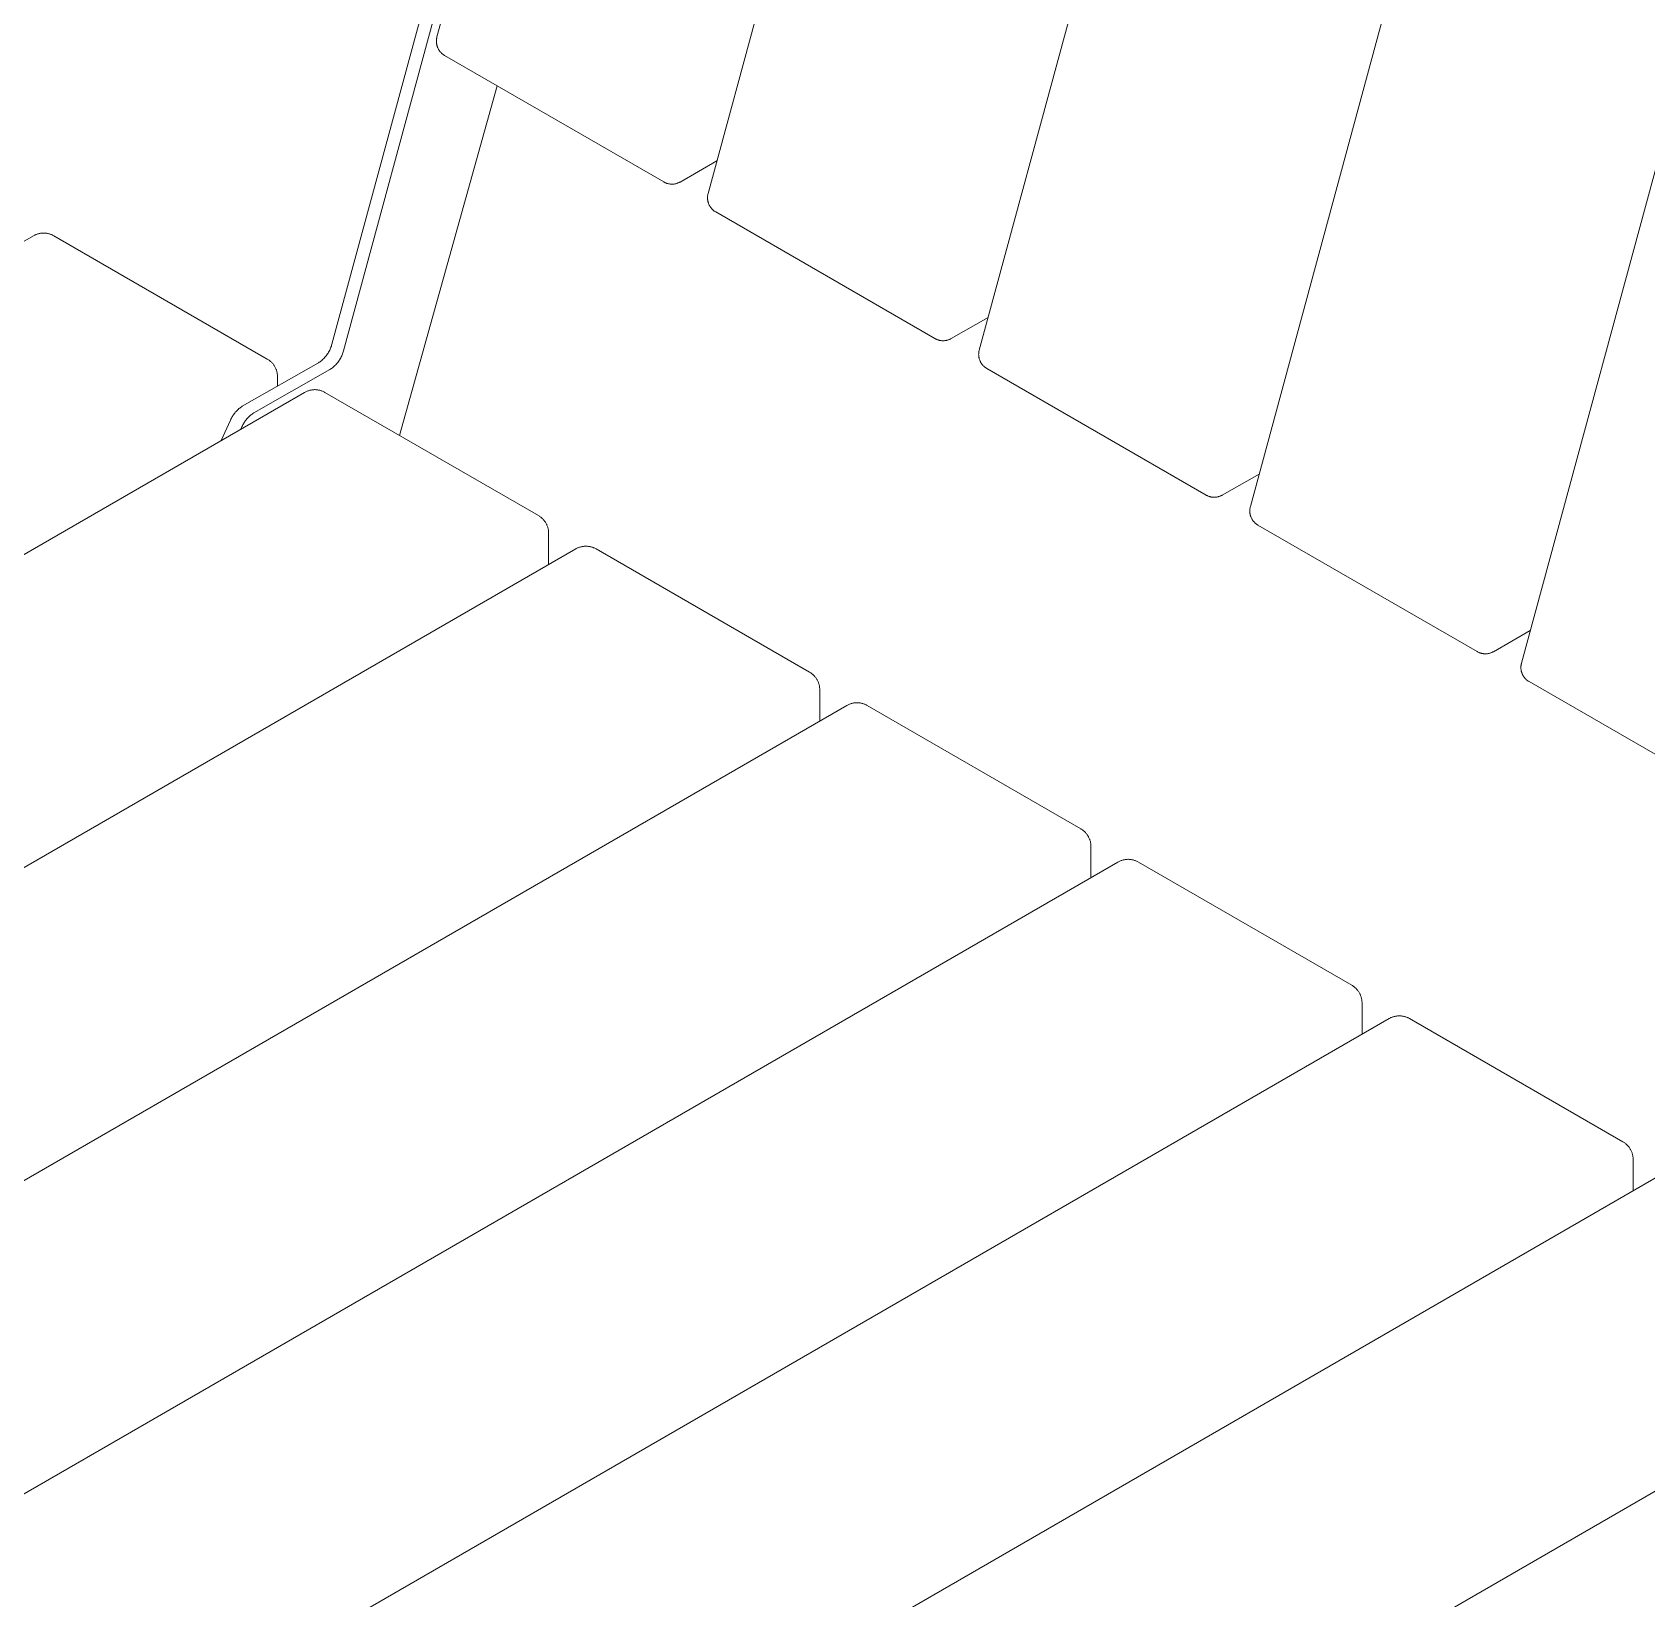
# Model space of a CAD drawing. Header units: inches. Extents: x -6 to 165, y -5 to 126.
# Drawn here: x 137.79 to 147.87, y 53.04 to 62.82 of the extents above; entities that cross this region are included whole.
import ezdxf

# ---------------------------------------------------------------- set-up
doc = ezdxf.new("R2010")
doc.units = ezdxf.units.IN
doc.layers.add('ZANO_R', color=7, linetype='Continuous', lineweight=0)

msp = doc.modelspace()

# ---------------------------------------------------------------- linework, layer by layer
at = {"layer": 'ZANO_R'}
for p, q in [((140.31354, 62.79106), (142.14187, 69.53085)), ((139.65767, 60.87248), (141.83365, 68.88595)), ((139.72974, 60.83087), (141.90571, 68.84435)), ((142.00699, 61.81334), (143.83531, 68.55314)), ((143.70043, 60.83563), (145.52875, 67.57543)), ((145.39388, 59.85792), (147.2222, 66.59772)), ((147.08732, 58.88021), (148.91564, 65.62001)), ((140.31, 62.76322), (140.31002, 62.76674)), ((140.3101, 62.7597), (140.31, 62.76322)), ((140.31002, 62.76674), (140.31016, 62.77025)), ((140.31032, 62.75619), (140.3101, 62.7597)), ((140.31016, 62.77025), (140.31042, 62.77376)), ((140.31066, 62.75269), (140.31032, 62.75619)), ((140.31042, 62.77376), (140.31081, 62.77726)), ((140.31113, 62.7492), (140.31066, 62.75269)), ((140.31081, 62.77726), (140.31131, 62.78074)), ((140.31171, 62.74573), (140.31113, 62.7492)), ((140.31131, 62.78074), (140.31194, 62.7842)), ((140.31241, 62.74228), (140.31171, 62.74573)), ((140.31194, 62.7842), (140.31268, 62.78764)), ((140.31323, 62.73886), (140.31241, 62.74228)), ((140.31268, 62.78764), (140.31354, 62.79106)), ((140.31417, 62.73547), (140.31323, 62.73886)), ((140.31523, 62.73211), (140.31417, 62.73547)), ((140.3164, 62.7288), (140.31523, 62.73211)), ((140.31769, 62.72552), (140.3164, 62.7288)), ((140.31908, 62.72229), (140.31769, 62.72552)), ((140.32059, 62.71911), (140.31908, 62.72229)), ((140.32221, 62.71599), (140.32059, 62.71911)), ((140.32393, 62.71292), (140.32221, 62.71599)), ((140.32576, 62.70991), (140.32393, 62.71292)), ((140.32769, 62.70697), (140.32576, 62.70991)), ((140.32972, 62.7041), (140.32769, 62.70697)), ((140.33185, 62.7013), (140.32972, 62.7041)), ((140.33408, 62.69857), (140.33185, 62.7013)), ((140.3364, 62.69593), (140.33408, 62.69857)), ((140.33881, 62.69336), (140.3364, 62.69593)), ((140.3413, 62.69088), (140.33881, 62.69336)), ((140.34388, 62.68849), (140.3413, 62.69088)), ((140.34654, 62.68618), (140.34388, 62.68849)), ((140.34928, 62.68397), (140.34654, 62.68618)), ((140.35209, 62.68186), (140.34928, 62.68397)), ((140.35498, 62.67984), (140.35209, 62.68186)), ((140.35793, 62.67793), (140.35498, 62.67984)), ((140.36094, 62.67612), (140.35793, 62.67793)), ((141.73011, 61.88563), (140.36094, 62.67612)), ((140.68992, 62.48618), (140.07908, 60.30314)), ((142.06217, 62.01676), (141.83152, 61.88534)), ((141.73321, 61.88391), (141.73011, 61.88563)), ((141.73636, 61.88231), (141.73321, 61.88391)), ((141.73956, 61.88081), (141.73636, 61.88231)), ((141.74282, 61.87942), (141.73956, 61.88081)), ((141.74612, 61.87815), (141.74282, 61.87942)), ((141.74946, 61.877), (141.74612, 61.87815)), ((141.75285, 61.87596), (141.74946, 61.877)), ((141.75626, 61.87504), (141.75285, 61.87596)), ((141.75971, 61.87424), (141.75626, 61.87504)), ((141.76318, 61.87356), (141.75971, 61.87424)), ((141.76667, 61.873), (141.76318, 61.87356)), ((141.77018, 61.87256), (141.76667, 61.873)), ((141.77371, 61.87224), (141.77018, 61.87256)), ((141.77724, 61.87205), (141.77371, 61.87224)), ((141.78078, 61.87197), (141.77724, 61.87205)), ((141.78431, 61.87203), (141.78078, 61.87197)), ((141.78785, 61.8722), (141.78431, 61.87203)), ((141.79137, 61.8725), (141.78785, 61.8722)), ((141.79489, 61.87292), (141.79137, 61.8725)), ((141.79838, 61.87346), (141.79489, 61.87292)), ((141.80186, 61.87412), (141.79838, 61.87346)), ((141.80531, 61.8749), (141.80186, 61.87412)), ((141.80873, 61.8758), (141.80531, 61.8749)), ((141.81212, 61.87682), (141.80873, 61.8758)), ((141.81547, 61.87796), (141.81212, 61.87682)), ((141.81878, 61.87921), (141.81547, 61.87796)), ((141.82204, 61.88057), (141.81878, 61.87921)), ((141.82525, 61.88205), (141.82204, 61.88057)), ((141.82841, 61.88364), (141.82525, 61.88205)), ((141.83152, 61.88534), (141.82841, 61.88364)), ((142.00613, 61.80993), (142.00699, 61.81334)), ((142.00344, 61.78551), (142.00346, 61.78903)), ((142.00354, 61.78199), (142.00344, 61.78551)), ((142.00346, 61.78903), (142.0036, 61.79254)), ((142.00376, 61.77848), (142.00354, 61.78199)), ((142.0036, 61.79254), (142.00387, 61.79605)), ((142.00411, 61.77498), (142.00376, 61.77848)), ((142.00387, 61.79605), (142.00425, 61.79955)), ((142.00457, 61.77149), (142.00411, 61.77498)), ((142.00425, 61.79955), (142.00476, 61.80303)), ((142.00515, 61.76802), (142.00457, 61.77149)), ((142.00476, 61.80303), (142.00538, 61.80649)), ((142.00586, 61.76457), (142.00515, 61.76802)), ((142.00538, 61.80649), (142.00613, 61.80993)), ((142.00668, 61.76115), (142.00586, 61.76457)), ((142.00762, 61.75776), (142.00668, 61.76115)), ((142.00867, 61.7544), (142.00762, 61.75776)), ((142.00985, 61.75109), (142.00867, 61.7544)), ((142.01113, 61.74781), (142.00985, 61.75109)), ((142.01253, 61.74458), (142.01113, 61.74781)), ((142.01404, 61.7414), (142.01253, 61.74458)), ((142.01565, 61.73828), (142.01404, 61.7414)), ((142.01738, 61.73521), (142.01565, 61.73828)), ((142.01921, 61.7322), (142.01738, 61.73521)), ((142.02114, 61.72926), (142.01921, 61.7322)), ((142.02317, 61.72639), (142.02114, 61.72926)), ((142.0253, 61.72359), (142.02317, 61.72639)), ((142.02752, 61.72086), (142.0253, 61.72359)), ((142.02984, 61.71822), (142.02752, 61.72086)), ((142.03225, 61.71565), (142.02984, 61.71822)), ((142.03474, 61.71317), (142.03225, 61.71565)), ((142.03732, 61.71078), (142.03474, 61.71317)), ((142.03998, 61.70847), (142.03732, 61.71078)), ((142.04272, 61.70626), (142.03998, 61.70847)), ((142.04554, 61.70415), (142.04272, 61.70626)), ((142.04842, 61.70213), (142.04554, 61.70415)), ((142.05137, 61.70022), (142.04842, 61.70213)), ((142.05439, 61.69841), (142.05137, 61.70022)), ((143.42356, 60.90792), (142.05439, 61.69841)), ((129.86659, 56.97275), (137.79334, 61.54927)), ((137.79334, 61.54927), (137.79711, 61.55136)), ((137.79711, 61.55136), (137.80094, 61.55332)), ((137.80094, 61.55332), (137.80483, 61.55515)), ((137.80483, 61.55515), (137.80879, 61.55684)), ((137.80879, 61.55684), (137.8128, 61.55841)), ((137.8128, 61.55841), (137.81686, 61.55983)), ((137.81686, 61.55983), (137.82096, 61.56112)), ((137.82096, 61.56112), (137.82511, 61.56227)), ((137.82511, 61.56227), (137.82929, 61.56328)), ((137.82929, 61.56328), (137.83351, 61.56414)), ((137.83351, 61.56414), (137.83775, 61.56487)), ((137.83775, 61.56487), (137.84201, 61.56545)), ((137.84201, 61.56545), (137.84629, 61.56588)), ((137.84629, 61.56588), (137.85059, 61.56617)), ((137.85059, 61.56617), (137.85489, 61.56632)), ((137.85489, 61.56632), (137.85919, 61.56632)), ((137.85919, 61.56632), (137.86349, 61.56617)), ((137.86349, 61.56617), (137.86778, 61.56588)), ((137.86778, 61.56588), (137.87206, 61.56545)), ((137.87206, 61.56545), (137.87633, 61.56487)), ((137.87633, 61.56487), (137.88057, 61.56414)), ((137.88057, 61.56414), (137.88478, 61.56328)), ((137.88478, 61.56328), (137.88897, 61.56227)), ((137.88897, 61.56227), (137.89312, 61.56112)), ((137.89312, 61.56112), (137.89722, 61.55983)), ((137.89722, 61.55983), (137.90128, 61.55841)), ((137.90128, 61.55841), (137.90529, 61.55684)), ((137.90529, 61.55684), (137.90924, 61.55515)), ((137.90924, 61.55515), (137.91314, 61.55332)), ((137.91314, 61.55332), (137.91697, 61.55136)), ((137.91697, 61.55136), (137.92073, 61.54927)), ((137.92073, 61.54927), (139.25387, 60.77958)), ((143.75561, 61.03905), (143.52496, 60.90763)), ((143.42665, 60.9062), (143.42356, 60.90792)), ((143.4298, 60.90459), (143.42665, 60.9062)), ((143.43301, 60.9031), (143.4298, 60.90459)), ((143.5187, 60.90434), (143.51548, 60.90286)), ((143.52186, 60.90593), (143.5187, 60.90434)), ((143.52496, 60.90763), (143.52186, 60.90593)), ((139.622, 60.80077), (139.62605, 60.80614)), ((139.62605, 60.80614), (139.62991, 60.81163)), ((139.62991, 60.81163), (139.63358, 60.81726)), ((139.63358, 60.81726), (139.63707, 60.823)), ((139.63707, 60.823), (139.64036, 60.82886)), ((139.64036, 60.82886), (139.64345, 60.83483)), ((139.64345, 60.83483), (139.64634, 60.84089)), ((139.64634, 60.84089), (139.64903, 60.84705)), ((139.64903, 60.84705), (139.65151, 60.85329)), ((139.65151, 60.85329), (139.65378, 60.85962)), ((139.65378, 60.85962), (139.65583, 60.86602)), ((139.65583, 60.86602), (139.65767, 60.87248)), ((139.7184, 60.79929), (139.72109, 60.80544)), ((139.72109, 60.80544), (139.72357, 60.81169)), ((139.72357, 60.81169), (139.72584, 60.81801)), ((139.72584, 60.81801), (139.72789, 60.82441)), ((139.72789, 60.82441), (139.72974, 60.83087)), ((143.43626, 60.90171), (143.43301, 60.9031)), ((143.43956, 60.90044), (143.43626, 60.90171)), ((143.44291, 60.89929), (143.43956, 60.90044)), ((143.44629, 60.89825), (143.44291, 60.89929)), ((143.44971, 60.89733), (143.44629, 60.89825)), ((143.45315, 60.89653), (143.44971, 60.89733)), ((143.45662, 60.89585), (143.45315, 60.89653)), ((143.46012, 60.89529), (143.45662, 60.89585)), ((143.46363, 60.89485), (143.46012, 60.89529)), ((143.46715, 60.89453), (143.46363, 60.89485)), ((143.47068, 60.89434), (143.46715, 60.89453)), ((143.47422, 60.89426), (143.47068, 60.89434)), ((143.47776, 60.89432), (143.47422, 60.89426)), ((143.48129, 60.89449), (143.47776, 60.89432)), ((143.48482, 60.89479), (143.48129, 60.89449)), ((143.48833, 60.89521), (143.48482, 60.89479)), ((143.49183, 60.89575), (143.48833, 60.89521)), ((143.4953, 60.89641), (143.49183, 60.89575)), ((143.49875, 60.89719), (143.4953, 60.89641)), ((143.50217, 60.89809), (143.49875, 60.89719)), ((143.50556, 60.89911), (143.50217, 60.89809)), ((143.50891, 60.90025), (143.50556, 60.89911)), ((143.51222, 60.9015), (143.50891, 60.90025)), ((143.51548, 60.90286), (143.51222, 60.9015)), ((143.69688, 60.8078), (143.6969, 60.81132)), ((143.69698, 60.80428), (143.69688, 60.8078)), ((143.6969, 60.81132), (143.69705, 60.81483)), ((143.69721, 60.80077), (143.69698, 60.80428)), ((143.69705, 60.81483), (143.69731, 60.81834)), ((143.69731, 60.81834), (143.69769, 60.82184)), ((143.69769, 60.82184), (143.6982, 60.82532)), ((143.6982, 60.82532), (143.69883, 60.82878)), ((143.69883, 60.82878), (143.69957, 60.83222)), ((143.69957, 60.83222), (143.70043, 60.83563)), ((139.09753, 60.48491), (139.57265, 60.75563)), ((139.16959, 60.44331), (139.64472, 60.71403)), ((139.25387, 60.77958), (139.25756, 60.77737)), ((139.25756, 60.77737), (139.26117, 60.77503)), ((139.26117, 60.77503), (139.2647, 60.77257)), ((139.2647, 60.77257), (139.26815, 60.77)), ((139.26815, 60.77), (139.27151, 60.76731)), ((139.27151, 60.76731), (139.27477, 60.7645)), ((139.27477, 60.7645), (139.27794, 60.76159)), ((139.27794, 60.76159), (139.28101, 60.75857)), ((139.28101, 60.75857), (139.28397, 60.75546)), ((139.28397, 60.75546), (139.28683, 60.75224)), ((139.28683, 60.75224), (139.28958, 60.74893)), ((139.28958, 60.74893), (139.29221, 60.74552)), ((139.29221, 60.74552), (139.29473, 60.74203)), ((139.29473, 60.74203), (139.29713, 60.73846)), ((139.29713, 60.73846), (139.2994, 60.73481)), ((139.2994, 60.73481), (139.30156, 60.73108)), ((139.30156, 60.73108), (139.30358, 60.72729)), ((139.30358, 60.72729), (139.30548, 60.72342)), ((139.30548, 60.72342), (139.30724, 60.7195)), ((139.30724, 60.7195), (139.30887, 60.71551)), ((139.30887, 60.71551), (139.31036, 60.71148)), ((139.31036, 60.71148), (139.31172, 60.7074)), ((139.31172, 60.7074), (139.31294, 60.70327)), ((139.31294, 60.70327), (139.31402, 60.6991)), ((139.57265, 60.75563), (139.57824, 60.75937)), ((139.57824, 60.75937), (139.58369, 60.7633)), ((139.58369, 60.7633), (139.58901, 60.7674)), ((139.58901, 60.7674), (139.59419, 60.77168)), ((139.59419, 60.77168), (139.59922, 60.77613)), ((139.59922, 60.77613), (139.6041, 60.78075)), ((139.6041, 60.78075), (139.60883, 60.78553)), ((139.60883, 60.78553), (139.61339, 60.79046)), ((139.61339, 60.79046), (139.61778, 60.79554)), ((139.61778, 60.79554), (139.622, 60.80077)), ((139.64472, 60.71403), (139.6503, 60.71777)), ((139.6503, 60.71777), (139.65575, 60.72169)), ((139.65575, 60.72169), (139.66107, 60.7258)), ((139.66107, 60.7258), (139.66625, 60.73008)), ((139.66625, 60.73008), (139.67128, 60.73453)), ((139.67128, 60.73453), (139.67617, 60.73914)), ((139.67617, 60.73914), (139.68089, 60.74392)), ((139.68089, 60.74392), (139.68545, 60.74886)), ((139.68545, 60.74886), (139.68984, 60.75394)), ((139.68984, 60.75394), (139.69406, 60.75917)), ((139.69406, 60.75917), (139.69811, 60.76453)), ((139.69811, 60.76453), (139.70197, 60.77003)), ((139.70197, 60.77003), (139.70564, 60.77565)), ((139.70564, 60.77565), (139.70913, 60.7814)), ((139.70913, 60.7814), (139.71242, 60.78726)), ((139.71242, 60.78726), (139.71551, 60.79322)), ((139.71551, 60.79322), (139.7184, 60.79929)), ((143.69755, 60.79727), (143.69721, 60.80077)), ((143.69801, 60.79378), (143.69755, 60.79727)), ((143.6986, 60.79031), (143.69801, 60.79378)), ((143.6993, 60.78686), (143.6986, 60.79031)), ((143.70012, 60.78344), (143.6993, 60.78686)), ((143.70106, 60.78005), (143.70012, 60.78344)), ((143.70212, 60.77669), (143.70106, 60.78005)), ((143.70329, 60.77338), (143.70212, 60.77669)), ((143.70457, 60.7701), (143.70329, 60.77338)), ((143.70597, 60.76687), (143.70457, 60.7701)), ((143.70748, 60.76369), (143.70597, 60.76687)), ((143.7091, 60.76057), (143.70748, 60.76369)), ((143.71082, 60.7575), (143.7091, 60.76057)), ((143.71265, 60.75449), (143.71082, 60.7575)), ((143.71458, 60.75155), (143.71265, 60.75449)), ((143.71661, 60.74868), (143.71458, 60.75155)), ((143.71874, 60.74588), (143.71661, 60.74868)), ((143.72097, 60.74315), (143.71874, 60.74588)), ((143.72329, 60.7405), (143.72097, 60.74315)), ((143.72569, 60.73794), (143.72329, 60.7405)), ((143.72819, 60.73546), (143.72569, 60.73794)), ((143.73077, 60.73306), (143.72819, 60.73546)), ((143.73343, 60.73076), (143.73077, 60.73306)), ((143.73617, 60.72855), (143.73343, 60.73076)), ((143.73898, 60.72644), (143.73617, 60.72855)), ((143.74186, 60.72442), (143.73898, 60.72644)), ((143.74482, 60.72251), (143.74186, 60.72442)), ((143.74783, 60.7207), (143.74482, 60.72251)), ((145.117, 59.93021), (143.74783, 60.7207)), ((139.31402, 60.6991), (139.31496, 60.6949)), ((139.31496, 60.6949), (139.31575, 60.69068)), ((139.31575, 60.69068), (139.3164, 60.68642)), ((139.3164, 60.68642), (139.31691, 60.68215)), ((139.31691, 60.68215), (139.31727, 60.67786)), ((139.31727, 60.67786), (139.31749, 60.67356)), ((139.31749, 60.67356), (139.31756, 60.66926)), ((139.31756, 60.66926), (139.31756, 60.61029)), ((131.56003, 55.99504), (139.48679, 60.57156)), ((139.48679, 60.57156), (139.49055, 60.57365)), ((139.49055, 60.57365), (139.49438, 60.57561)), ((139.49438, 60.57561), (139.49828, 60.57744)), ((139.49828, 60.57744), (139.50223, 60.57913)), ((139.50223, 60.57913), (139.50624, 60.5807)), ((139.50624, 60.5807), (139.5103, 60.58212)), ((139.5103, 60.58212), (139.51441, 60.58341)), ((139.51441, 60.58341), (139.51855, 60.58456)), ((139.51855, 60.58456), (139.52274, 60.58557)), ((139.52274, 60.58557), (139.52695, 60.58643)), ((139.52695, 60.58643), (139.53119, 60.58716)), ((139.53119, 60.58716), (139.53546, 60.58774)), ((139.53546, 60.58774), (139.53974, 60.58817)), ((139.53974, 60.58817), (139.54403, 60.58846)), ((139.54403, 60.58846), (139.54833, 60.58861)), ((139.54833, 60.58861), (139.55263, 60.58861)), ((139.55263, 60.58861), (139.55693, 60.58846)), ((139.55693, 60.58846), (139.56123, 60.58817)), ((139.56123, 60.58817), (139.56551, 60.58774)), ((139.56551, 60.58774), (139.56977, 60.58716)), ((139.56977, 60.58716), (139.57401, 60.58643)), ((139.57401, 60.58643), (139.57823, 60.58557)), ((139.57823, 60.58557), (139.58241, 60.58456)), ((139.58241, 60.58456), (139.58656, 60.58341)), ((139.58656, 60.58341), (139.59066, 60.58212)), ((139.59066, 60.58212), (139.59472, 60.5807)), ((139.59472, 60.5807), (139.59873, 60.57913)), ((139.59873, 60.57913), (139.60269, 60.57744)), ((139.60269, 60.57744), (139.60658, 60.57561)), ((139.60658, 60.57561), (139.61041, 60.57365)), ((139.61041, 60.57365), (139.61418, 60.57156)), ((139.61418, 60.57156), (140.94731, 59.80187)), ((139.02371, 60.39885), (139.02636, 60.40467)), ((139.02636, 60.40467), (139.02919, 60.4104)), ((139.02919, 60.4104), (139.03222, 60.41603)), ((139.03222, 60.41603), (139.03543, 60.42156)), ((139.03543, 60.42156), (139.03882, 60.42698)), ((139.03882, 60.42698), (139.0424, 60.43228)), ((139.0424, 60.43228), (139.04614, 60.43746)), ((139.04614, 60.43746), (139.05006, 60.44252)), ((139.05006, 60.44252), (139.05414, 60.44744)), ((139.05414, 60.44744), (139.05838, 60.45222)), ((139.05838, 60.45222), (139.06278, 60.45686)), ((139.06278, 60.45686), (139.06733, 60.46135)), ((139.06733, 60.46135), (139.07203, 60.46569)), ((139.07203, 60.46569), (139.07687, 60.46987)), ((139.07687, 60.46987), (139.08185, 60.47389)), ((139.08185, 60.47389), (139.08695, 60.47774)), ((139.08695, 60.47774), (139.09218, 60.48141)), ((139.09218, 60.48141), (139.09753, 60.48491)), ((139.1182, 60.39586), (139.12212, 60.40091)), ((139.12212, 60.40091), (139.1262, 60.40583)), ((139.1262, 60.40583), (139.13044, 60.41062)), ((139.13044, 60.41062), (139.13484, 60.41526)), ((139.13484, 60.41526), (139.13939, 60.41975)), ((139.13939, 60.41975), (139.14409, 60.42409)), ((139.14409, 60.42409), (139.14893, 60.42827)), ((139.14893, 60.42827), (139.15391, 60.43228)), ((139.15391, 60.43228), (139.15901, 60.43613)), ((139.15901, 60.43613), (139.16424, 60.43981)), ((139.16424, 60.43981), (139.16959, 60.44331)), ((138.96501, 60.27031), (139.02371, 60.39885)), ((139.08868, 60.34171), (139.09577, 60.35724)), ((139.09577, 60.35724), (139.09842, 60.36306)), ((139.09842, 60.36306), (139.10125, 60.36879)), ((139.10125, 60.36879), (139.10428, 60.37443)), ((139.10428, 60.37443), (139.10749, 60.37995)), ((139.10749, 60.37995), (139.11089, 60.38537)), ((139.11089, 60.38537), (139.11446, 60.39068)), ((139.11446, 60.39068), (139.1182, 60.39586)), ((145.44906, 60.06134), (145.21841, 59.92992)), ((145.12009, 59.92849), (145.117, 59.93021)), ((145.12325, 59.92688), (145.12009, 59.92849)), ((145.12645, 59.92539), (145.12325, 59.92688)), ((145.12971, 59.924), (145.12645, 59.92539)), ((145.13301, 59.92273), (145.12971, 59.924)), ((145.13635, 59.92158), (145.13301, 59.92273)), ((145.13973, 59.92054), (145.13635, 59.92158)), ((145.14315, 59.91962), (145.13973, 59.92054)), ((145.1466, 59.91882), (145.14315, 59.91962)), ((145.15007, 59.91814), (145.1466, 59.91882)), ((145.15356, 59.91758), (145.15007, 59.91814)), ((145.15707, 59.91714), (145.15356, 59.91758)), ((145.1606, 59.91682), (145.15707, 59.91714)), ((145.16413, 59.91663), (145.1606, 59.91682)), ((145.16766, 59.91655), (145.16413, 59.91663)), ((145.1712, 59.91661), (145.16766, 59.91655)), ((145.17474, 59.91678), (145.1712, 59.91661)), ((145.17826, 59.91708), (145.17474, 59.91678)), ((145.18177, 59.9175), (145.17826, 59.91708)), ((145.18527, 59.91804), (145.18177, 59.9175)), ((145.18875, 59.9187), (145.18527, 59.91804)), ((145.1922, 59.91948), (145.18875, 59.9187)), ((145.19562, 59.92038), (145.1922, 59.91948)), ((145.19901, 59.9214), (145.19562, 59.92038)), ((145.20236, 59.92254), (145.19901, 59.9214)), ((145.20566, 59.92379), (145.20236, 59.92254)), ((145.20893, 59.92515), (145.20566, 59.92379)), ((145.21214, 59.92663), (145.20893, 59.92515)), ((145.2153, 59.92822), (145.21214, 59.92663)), ((145.21841, 59.92992), (145.2153, 59.92822)), ((140.94731, 59.80187), (140.951, 59.79966)), ((140.951, 59.79966), (140.95462, 59.79732)), ((140.95462, 59.79732), (140.95815, 59.79486)), ((140.95815, 59.79486), (140.96159, 59.79229)), ((145.39033, 59.83009), (145.39035, 59.83361)), ((145.39043, 59.82657), (145.39033, 59.83009)), ((145.39035, 59.83361), (145.39049, 59.83712)), ((145.39065, 59.82306), (145.39043, 59.82657)), ((145.39049, 59.83712), (145.39075, 59.84063)), ((145.39099, 59.81956), (145.39065, 59.82306)), ((145.39075, 59.84063), (145.39114, 59.84413)), ((145.39146, 59.81607), (145.39099, 59.81956)), ((145.39114, 59.84413), (145.39164, 59.84761)), ((145.39204, 59.8126), (145.39146, 59.81607)), ((145.39164, 59.84761), (145.39227, 59.85107)), ((145.39274, 59.80915), (145.39204, 59.8126)), ((145.39227, 59.85107), (145.39301, 59.85451)), ((145.39357, 59.80573), (145.39274, 59.80915)), ((145.39301, 59.85451), (145.39388, 59.85792)), ((145.39451, 59.80234), (145.39357, 59.80573)), ((145.39556, 59.79898), (145.39451, 59.80234)), ((145.39673, 59.79566), (145.39556, 59.79898)), ((145.39802, 59.79239), (145.39673, 59.79566)), ((140.96159, 59.79229), (140.96495, 59.78959)), ((140.96495, 59.78959), (140.96822, 59.78679)), ((140.96822, 59.78679), (140.97138, 59.78388)), ((140.97138, 59.78388), (140.97445, 59.78086)), ((140.97445, 59.78086), (140.97742, 59.77774)), ((140.97742, 59.77774), (140.98028, 59.77453)), ((140.98028, 59.77453), (140.98302, 59.77122)), ((140.98302, 59.77122), (140.98566, 59.76781)), ((140.98566, 59.76781), (140.98817, 59.76432)), ((140.98817, 59.76432), (140.99057, 59.76075)), ((140.99057, 59.76075), (140.99285, 59.7571)), ((140.99285, 59.7571), (140.995, 59.75337)), ((140.995, 59.75337), (140.99702, 59.74958)), ((140.99702, 59.74958), (140.99892, 59.74571)), ((140.99892, 59.74571), (141.00068, 59.74179)), ((141.00068, 59.74179), (141.00231, 59.7378)), ((141.00231, 59.7378), (141.00381, 59.73377)), ((141.00381, 59.73377), (141.00516, 59.72969)), ((141.00516, 59.72969), (141.00638, 59.72556)), ((141.00638, 59.72556), (141.00746, 59.72139)), ((141.00746, 59.72139), (141.0084, 59.71719)), ((141.0084, 59.71719), (141.00919, 59.71296)), ((141.00919, 59.71296), (141.00985, 59.70871)), ((141.00985, 59.70871), (141.01035, 59.70444)), ((141.01035, 59.70444), (141.01072, 59.70015)), ((141.01072, 59.70015), (141.01093, 59.69585)), ((141.01093, 59.69585), (141.01101, 59.69155)), ((145.39942, 59.78916), (145.39802, 59.79239)), ((145.40092, 59.78598), (145.39942, 59.78916)), ((145.40254, 59.78286), (145.40092, 59.78598)), ((145.40426, 59.77979), (145.40254, 59.78286)), ((145.40609, 59.77678), (145.40426, 59.77979)), ((145.40802, 59.77384), (145.40609, 59.77678)), ((145.41006, 59.77097), (145.40802, 59.77384)), ((145.41219, 59.76817), (145.41006, 59.77097)), ((145.41441, 59.76544), (145.41219, 59.76817)), ((145.41673, 59.76279), (145.41441, 59.76544)), ((145.41914, 59.76023), (145.41673, 59.76279)), ((145.42163, 59.75775), (145.41914, 59.76023)), ((145.42421, 59.75535), (145.42163, 59.75775)), ((145.42687, 59.75305), (145.42421, 59.75535)), ((145.42961, 59.75084), (145.42687, 59.75305)), ((145.43242, 59.74873), (145.42961, 59.75084)), ((145.43531, 59.74671), (145.43242, 59.74873)), ((145.43826, 59.7448), (145.43531, 59.74671)), ((145.44128, 59.74299), (145.43826, 59.7448)), ((146.81044, 58.9525), (145.44128, 59.74299)), ((133.25347, 55.01733), (141.18023, 59.59385)), ((141.01101, 59.69155), (141.01101, 59.49615)), ((141.18023, 59.59385), (141.18399, 59.59594)), ((141.18399, 59.59594), (141.18783, 59.5979)), ((141.18783, 59.5979), (141.19172, 59.59973)), ((141.19172, 59.59973), (141.19567, 59.60142)), ((141.19567, 59.60142), (141.19968, 59.60299)), ((141.19968, 59.60299), (141.20374, 59.60441)), ((141.20374, 59.60441), (141.20785, 59.6057)), ((141.20785, 59.6057), (141.212, 59.60685)), ((141.212, 59.60685), (141.21618, 59.60786)), ((141.21618, 59.60786), (141.22039, 59.60872)), ((141.22039, 59.60872), (141.22464, 59.60945)), ((141.22464, 59.60945), (141.2289, 59.61003)), ((141.2289, 59.61003), (141.23318, 59.61046)), ((141.23318, 59.61046), (141.23747, 59.61075)), ((141.23747, 59.61075), (141.24177, 59.6109)), ((141.24177, 59.6109), (141.24608, 59.6109)), ((141.24608, 59.6109), (141.25038, 59.61075)), ((141.25038, 59.61075), (141.25467, 59.61046)), ((141.25467, 59.61046), (141.25895, 59.61003)), ((141.25895, 59.61003), (141.26322, 59.60945)), ((141.26322, 59.60945), (141.26746, 59.60872)), ((141.26746, 59.60872), (141.27167, 59.60786)), ((141.27167, 59.60786), (141.27586, 59.60685)), ((141.27586, 59.60685), (141.28, 59.6057)), ((141.28, 59.6057), (141.28411, 59.60441)), ((141.28411, 59.60441), (141.28817, 59.60299)), ((141.28817, 59.60299), (141.29218, 59.60142)), ((141.29218, 59.60142), (141.29613, 59.59973)), ((141.29613, 59.59973), (141.30003, 59.5979)), ((141.30003, 59.5979), (141.30386, 59.59594)), ((141.30386, 59.59594), (141.30762, 59.59385)), ((141.30762, 59.59385), (142.64076, 58.82416)), ((147.1425, 59.08363), (146.91185, 58.95221)), ((146.81354, 58.95078), (146.81044, 58.9525)), ((146.81669, 58.94917), (146.81354, 58.95078)), ((146.8199, 58.94768), (146.81669, 58.94917)), ((146.82315, 58.94629), (146.8199, 58.94768)), ((146.82645, 58.94502), (146.82315, 58.94629)), ((146.8298, 58.94387), (146.82645, 58.94502)), ((146.83318, 58.94283), (146.8298, 58.94387)), ((146.83659, 58.94191), (146.83318, 58.94283)), ((146.84004, 58.94111), (146.83659, 58.94191)), ((146.84351, 58.94043), (146.84004, 58.94111)), ((146.847, 58.93986), (146.84351, 58.94043)), ((146.85052, 58.93943), (146.847, 58.93986)), ((146.85404, 58.93911), (146.85052, 58.93943)), ((146.85757, 58.93892), (146.85404, 58.93911)), ((146.86111, 58.93884), (146.85757, 58.93892)), ((146.86465, 58.9389), (146.86111, 58.93884)), ((146.86818, 58.93907), (146.86465, 58.9389)), ((146.8717, 58.93937), (146.86818, 58.93907)), ((146.87522, 58.93978), (146.8717, 58.93937)), ((146.87871, 58.94033), (146.87522, 58.93978)), ((146.88219, 58.94099), (146.87871, 58.94033)), ((146.88564, 58.94177), (146.88219, 58.94099)), ((146.88906, 58.94267), (146.88564, 58.94177)), ((146.89245, 58.94369), (146.88906, 58.94267)), ((146.8958, 58.94483), (146.89245, 58.94369)), ((146.89911, 58.94608), (146.8958, 58.94483)), ((146.90237, 58.94744), (146.89911, 58.94608)), ((146.90559, 58.94892), (146.90237, 58.94744)), ((146.90875, 58.95051), (146.90559, 58.94892)), ((146.91185, 58.95221), (146.90875, 58.95051)), ((142.64076, 58.82416), (142.64445, 58.82195)), ((142.64445, 58.82195), (142.64806, 58.81961)), ((142.64806, 58.81961), (142.65159, 58.81715)), ((142.65159, 58.81715), (142.65504, 58.81458)), ((142.65504, 58.81458), (142.6584, 58.81188)), ((142.6584, 58.81188), (142.66166, 58.80908)), ((142.66166, 58.80908), (142.66483, 58.80617)), ((142.66483, 58.80617), (142.6679, 58.80315)), ((142.6679, 58.80315), (142.67086, 58.80003)), ((142.67086, 58.80003), (142.67372, 58.79682)), ((142.67372, 58.79682), (142.67647, 58.79351)), ((142.67647, 58.79351), (142.6791, 58.7901)), ((142.6791, 58.7901), (142.68162, 58.78661)), ((142.68162, 58.78661), (142.68402, 58.78304)), ((147.08377, 58.85238), (147.08379, 58.8559)), ((147.08387, 58.84886), (147.08377, 58.85238)), ((147.08379, 58.8559), (147.08393, 58.85941)), ((147.08409, 58.84535), (147.08387, 58.84886)), ((147.08393, 58.85941), (147.0842, 58.86292)), ((147.08444, 58.84185), (147.08409, 58.84535)), ((147.0842, 58.86292), (147.08458, 58.86642)), ((147.0849, 58.83836), (147.08444, 58.84185)), ((147.08458, 58.86642), (147.08509, 58.8699)), ((147.08548, 58.83489), (147.0849, 58.83836)), ((147.08509, 58.8699), (147.08571, 58.87336)), ((147.08619, 58.83144), (147.08548, 58.83489)), ((147.08571, 58.87336), (147.08646, 58.8768)), ((147.08701, 58.82802), (147.08619, 58.83144)), ((147.08646, 58.8768), (147.08732, 58.88021)), ((147.08795, 58.82463), (147.08701, 58.82802)), ((147.08901, 58.82127), (147.08795, 58.82463)), ((147.09018, 58.81795), (147.08901, 58.82127)), ((147.09146, 58.81468), (147.09018, 58.81795)), ((147.09286, 58.81145), (147.09146, 58.81468)), ((147.09437, 58.80827), (147.09286, 58.81145)), ((147.09598, 58.80515), (147.09437, 58.80827)), ((147.09771, 58.80208), (147.09598, 58.80515)), ((147.09954, 58.79907), (147.09771, 58.80208)), ((147.10147, 58.79613), (147.09954, 58.79907)), ((147.1035, 58.79326), (147.10147, 58.79613)), ((147.10563, 58.79046), (147.1035, 58.79326)), ((147.10786, 58.78773), (147.10563, 58.79046)), ((147.11017, 58.78508), (147.10786, 58.78773)), ((142.68402, 58.78304), (142.68629, 58.77939)), ((142.68629, 58.77939), (142.68844, 58.77566)), ((142.68844, 58.77566), (142.69047, 58.77186)), ((142.69047, 58.77186), (142.69236, 58.768)), ((142.69236, 58.768), (142.69413, 58.76408)), ((142.69413, 58.76408), (142.69576, 58.76009)), ((142.69576, 58.76009), (142.69725, 58.75606)), ((142.69725, 58.75606), (142.69861, 58.75198)), ((142.69861, 58.75198), (142.69983, 58.74785)), ((142.69983, 58.74785), (142.70091, 58.74368)), ((142.70091, 58.74368), (142.70184, 58.73948)), ((142.70184, 58.73948), (142.70264, 58.73525)), ((142.70264, 58.73525), (142.70329, 58.731)), ((142.70329, 58.731), (142.7038, 58.72673)), ((142.7038, 58.72673), (142.70416, 58.72244)), ((142.70416, 58.72244), (142.70438, 58.71814)), ((142.70438, 58.71814), (142.70445, 58.71384)), ((142.70445, 58.71384), (142.70445, 58.51844)), ((147.11258, 58.78252), (147.11017, 58.78508)), ((147.11508, 58.78004), (147.11258, 58.78252)), ((147.11766, 58.77764), (147.11508, 58.78004)), ((147.12032, 58.77534), (147.11766, 58.77764)), ((147.12305, 58.77313), (147.12032, 58.77534)), ((147.12587, 58.77102), (147.12305, 58.77313)), ((147.12875, 58.769), (147.12587, 58.77102)), ((147.1317, 58.76709), (147.12875, 58.769)), ((147.13472, 58.76528), (147.1317, 58.76709)), ((148.50389, 57.97479), (147.13472, 58.76528)), ((134.94692, 54.03962), (142.87368, 58.61614)), ((142.87368, 58.61614), (142.87744, 58.61823)), ((142.87744, 58.61823), (142.88127, 58.62019)), ((142.88127, 58.62019), (142.88516, 58.62202)), ((142.88516, 58.62202), (142.88912, 58.62371)), ((142.88912, 58.62371), (142.89313, 58.62528)), ((142.89313, 58.62528), (142.89719, 58.6267)), ((142.89719, 58.6267), (142.90129, 58.62799)), ((142.90129, 58.62799), (142.90544, 58.62914)), ((142.90544, 58.62914), (142.90962, 58.63015)), ((142.90962, 58.63015), (142.91384, 58.63101)), ((142.91384, 58.63101), (142.91808, 58.63174)), ((142.91808, 58.63174), (142.92234, 58.63232)), ((142.92234, 58.63232), (142.92662, 58.63275)), ((142.92662, 58.63275), (142.93092, 58.63304)), ((142.93092, 58.63304), (142.93522, 58.63319)), ((142.93522, 58.63319), (142.93952, 58.63319)), ((142.93952, 58.63319), (142.94382, 58.63304)), ((142.94382, 58.63304), (142.94812, 58.63275)), ((142.94812, 58.63275), (142.9524, 58.63232)), ((142.9524, 58.63232), (142.95666, 58.63174)), ((142.95666, 58.63174), (142.9609, 58.63101)), ((142.9609, 58.63101), (142.96512, 58.63015)), ((142.96512, 58.63015), (142.9693, 58.62914)), ((142.9693, 58.62914), (142.97345, 58.62799)), ((142.97345, 58.62799), (142.97755, 58.6267)), ((142.97755, 58.6267), (142.98161, 58.62528)), ((142.98161, 58.62528), (142.98562, 58.62371)), ((142.98562, 58.62371), (142.98958, 58.62202)), ((142.98958, 58.62202), (142.99347, 58.62019)), ((142.99347, 58.62019), (142.9973, 58.61823)), ((142.9973, 58.61823), (143.00106, 58.61614)), ((143.00106, 58.61614), (144.3342, 57.84645)), ((144.3342, 57.84645), (144.33789, 57.84424)), ((144.33789, 57.84424), (144.3415, 57.8419)), ((144.3415, 57.8419), (144.34503, 57.83944)), ((144.34503, 57.83944), (144.34848, 57.83687)), ((144.34848, 57.83687), (144.35184, 57.83417)), ((144.35184, 57.83417), (144.3551, 57.83137)), ((144.3551, 57.83137), (144.35827, 57.82846)), ((144.35827, 57.82846), (144.36134, 57.82544)), ((144.36134, 57.82544), (144.36431, 57.82232)), ((144.36431, 57.82232), (144.36716, 57.81911)), ((144.36716, 57.81911), (144.36991, 57.8158)), ((144.36991, 57.8158), (144.37254, 57.81239)), ((144.37254, 57.81239), (144.37506, 57.8089)), ((144.37506, 57.8089), (144.37746, 57.80533)), ((144.37746, 57.80533), (144.37974, 57.80168)), ((144.37974, 57.80168), (144.38189, 57.79795)), ((144.38189, 57.79795), (144.38391, 57.79415)), ((144.38391, 57.79415), (144.38581, 57.79029)), ((144.38581, 57.79029), (144.38757, 57.78637)), ((144.38757, 57.78637), (144.3892, 57.78238)), ((144.3892, 57.78238), (144.3907, 57.77835)), ((144.3907, 57.77835), (144.39205, 57.77427)), ((144.39205, 57.77427), (144.39327, 57.77014)), ((144.39327, 57.77014), (144.39435, 57.76597)), ((144.39435, 57.76597), (144.39529, 57.76177)), ((144.39529, 57.76177), (144.39608, 57.75754)), ((144.39608, 57.75754), (144.39673, 57.75329)), ((144.39673, 57.75329), (144.39724, 57.74902)), ((144.39724, 57.74902), (144.3976, 57.74473)), ((144.3976, 57.74473), (144.39782, 57.74043)), ((144.39782, 57.74043), (144.39789, 57.73613)), ((144.39789, 57.73613), (144.39789, 57.54073)), ((136.64036, 53.06191), (144.56712, 57.63843)), ((144.56712, 57.63843), (144.57088, 57.64052)), ((144.57088, 57.64052), (144.57471, 57.64248)), ((144.57471, 57.64248), (144.57861, 57.64431)), ((144.57861, 57.64431), (144.58256, 57.646)), ((144.58256, 57.646), (144.58657, 57.64756)), ((144.58657, 57.64756), (144.59063, 57.64899)), ((144.59063, 57.64899), (144.59474, 57.65028)), ((144.59474, 57.65028), (144.59888, 57.65143)), ((144.59888, 57.65143), (144.60307, 57.65244)), ((144.60307, 57.65244), (144.60728, 57.6533)), ((144.60728, 57.6533), (144.61152, 57.65403)), ((144.61152, 57.65403), (144.61579, 57.65461)), ((144.61579, 57.65461), (144.62007, 57.65504)), ((144.62007, 57.65504), (144.62436, 57.65533)), ((144.62436, 57.65533), (144.62866, 57.65548)), ((144.62866, 57.65548), (144.63297, 57.65548)), ((144.63297, 57.65548), (144.63727, 57.65533)), ((144.63727, 57.65533), (144.64156, 57.65504)), ((144.64156, 57.65504), (144.64584, 57.65461)), ((144.64584, 57.65461), (144.6501, 57.65403)), ((144.6501, 57.65403), (144.65435, 57.6533)), ((144.65435, 57.6533), (144.65856, 57.65244)), ((144.65856, 57.65244), (144.66274, 57.65143)), ((144.66274, 57.65143), (144.66689, 57.65028)), ((144.66689, 57.65028), (144.671, 57.64899)), ((144.671, 57.64899), (144.67506, 57.64756)), ((144.67506, 57.64756), (144.67907, 57.646)), ((144.67907, 57.646), (144.68302, 57.64431)), ((144.68302, 57.64431), (144.68691, 57.64248)), ((144.68691, 57.64248), (144.69075, 57.64052)), ((144.69075, 57.64052), (144.69451, 57.63843)), ((144.69451, 57.63843), (146.02764, 56.86874)), ((146.02764, 56.86874), (146.03133, 56.86653)), ((146.03133, 56.86653), (146.03495, 56.86419)), ((146.03495, 56.86419), (146.03848, 56.86173)), ((146.03848, 56.86173), (146.04193, 56.85915)), ((146.04193, 56.85915), (146.04528, 56.85646)), ((146.04528, 56.85646), (146.04855, 56.85366)), ((146.04855, 56.85366), (146.05172, 56.85075)), ((146.05172, 56.85075), (146.05479, 56.84773)), ((146.05479, 56.84773), (146.05775, 56.84461)), ((146.05775, 56.84461), (146.06061, 56.8414)), ((146.06061, 56.8414), (146.06335, 56.83808)), ((146.06335, 56.83808), (146.06599, 56.83468)), ((146.06599, 56.83468), (146.06851, 56.83119)), ((146.06851, 56.83119), (146.0709, 56.82762)), ((146.0709, 56.82762), (146.07318, 56.82397)), ((146.07318, 56.82397), (146.07533, 56.82024)), ((146.07533, 56.82024), (146.07736, 56.81644)), ((146.07736, 56.81644), (146.07925, 56.81258)), ((146.07925, 56.81258), (146.08101, 56.80866)), ((146.08101, 56.80866), (146.08264, 56.80467)), ((146.08264, 56.80467), (146.08414, 56.80064)), ((146.08414, 56.80064), (146.0855, 56.79655)), ((146.0855, 56.79655), (146.08672, 56.79243)), ((146.08672, 56.79243), (146.08779, 56.78826)), ((146.08779, 56.78826), (146.08873, 56.78406)), ((146.08873, 56.78406), (146.08953, 56.77983)), ((146.08953, 56.77983), (146.09018, 56.77558)), ((146.09018, 56.77558), (146.09068, 56.77131)), ((146.09068, 56.77131), (146.09105, 56.76702)), ((146.09105, 56.76702), (146.09127, 56.76272)), ((146.09127, 56.76272), (146.09134, 56.75842)), ((146.09134, 56.75842), (146.09134, 56.56301)), ((146.27601, 56.66829), (146.28002, 56.66985)), ((146.28002, 56.66985), (146.28408, 56.67128)), ((146.28408, 56.67128), (146.28818, 56.67257)), ((146.28818, 56.67257), (146.29233, 56.67372)), ((146.29233, 56.67372), (146.29651, 56.67473)), ((146.29651, 56.67473), (146.30073, 56.67559)), ((146.30073, 56.67559), (146.30497, 56.67632)), ((146.30497, 56.67632), (146.30923, 56.67689)), ((146.30923, 56.67689), (146.31351, 56.67733)), ((146.31351, 56.67733), (146.31781, 56.67762)), ((146.31781, 56.67762), (146.32211, 56.67777)), ((146.32211, 56.67777), (146.32641, 56.67777)), ((146.32641, 56.67777), (146.33071, 56.67762)), ((146.33071, 56.67762), (146.335, 56.67733)), ((146.335, 56.67733), (146.33928, 56.67689)), ((146.33928, 56.67689), (146.34355, 56.67632)), ((146.34355, 56.67632), (146.34779, 56.67559)), ((146.34779, 56.67559), (146.352, 56.67473)), ((146.352, 56.67473), (146.35619, 56.67372)), ((146.35619, 56.67372), (146.36033, 56.67257)), ((146.36033, 56.67257), (146.36444, 56.67128)), ((146.36444, 56.67128), (146.3685, 56.66985)), ((146.3685, 56.66985), (146.37251, 56.66829)), ((138.3338, 52.0842), (146.26056, 56.66072)), ((146.26056, 56.66072), (146.26433, 56.66281)), ((146.26433, 56.66281), (146.26816, 56.66477)), ((146.26816, 56.66477), (146.27205, 56.6666)), ((146.27205, 56.6666), (146.27601, 56.66829)), ((146.37251, 56.66829), (146.37646, 56.6666)), ((146.37646, 56.6666), (146.38036, 56.66477)), ((146.38036, 56.66477), (146.38419, 56.66281)), ((146.38419, 56.66281), (146.38795, 56.66072)), ((146.38795, 56.66072), (147.72109, 55.89103)), ((147.72109, 55.89103), (147.72478, 55.88882)), ((147.72478, 55.88882), (147.72839, 55.88648)), ((147.72839, 55.88648), (147.73192, 55.88402)), ((147.73192, 55.88402), (147.73537, 55.88144)), ((147.73537, 55.88144), (147.73873, 55.87875)), ((147.73873, 55.87875), (147.74199, 55.87595)), ((147.74199, 55.87595), (147.74516, 55.87304)), ((147.74516, 55.87304), (147.74823, 55.87002)), ((147.74823, 55.87002), (147.75119, 55.8669)), ((147.75119, 55.8669), (147.75405, 55.86369)), ((147.75405, 55.86369), (147.7568, 55.86037)), ((147.7568, 55.86037), (147.75943, 55.85697)), ((147.75943, 55.85697), (147.76195, 55.85348)), ((147.76195, 55.85348), (147.76435, 55.84991)), ((147.76435, 55.84991), (147.76662, 55.84626)), ((147.76662, 55.84626), (147.76878, 55.84253)), ((147.76878, 55.84253), (147.7708, 55.83873)), ((147.7708, 55.83873), (147.7727, 55.83487)), ((147.7727, 55.83487), (147.77446, 55.83095)), ((147.77446, 55.83095), (147.77609, 55.82696)), ((147.77609, 55.82696), (147.77758, 55.82293)), ((147.77758, 55.82293), (147.77894, 55.81884)), ((147.77894, 55.81884), (147.78016, 55.81472)), ((147.78016, 55.81472), (147.78124, 55.81055)), ((147.78124, 55.81055), (147.78217, 55.80635)), ((147.78217, 55.80635), (147.78297, 55.80212)), ((147.78297, 55.80212), (147.78362, 55.79787)), ((147.78362, 55.79787), (147.78413, 55.7936)), ((147.78413, 55.7936), (147.78449, 55.78931)), ((147.78449, 55.78931), (147.78471, 55.78501)), ((147.78471, 55.78501), (147.78478, 55.78071)), ((147.78478, 55.78071), (147.78478, 55.5853)), ((140.02725, 51.10649), (147.95401, 55.68301)), ((141.72069, 50.12878), (149.64745, 54.7053))]:
    msp.add_line(p, q, dxfattribs=at)

doc.saveas('drawing.dxf')
